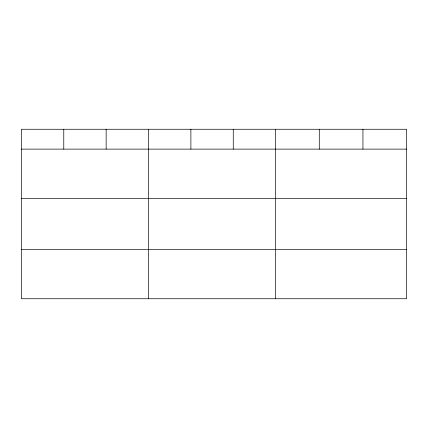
<?xml version="1.0" encoding="UTF-8"?>
<svg xmlns="http://www.w3.org/2000/svg" width="428" height="428" viewBox="0 0 428 428"><rect width="100%" height="100%" fill="white"/><g stroke="black" fill="none" stroke-linecap="round" stroke-linejoin="round"><path stroke-width="0.64" d="M406.6 198.496L406.6 129.261L21.4 129.261L21.4 298.739L406.6 298.739L406.6 198.496L21.4 198.496M21.4 149.121L406.6 149.121M21.4 249.369L406.6 249.369M362.944 129.261L362.944 149.121M319.288 129.261L319.288 149.121M275.632 129.261L275.632 298.739M233.26 129.261L233.26 149.121M190.888 129.261L190.888 149.121M148.516 129.261L148.516 298.739M106.144 129.261L106.144 149.121M63.772 129.261L63.772 149.121"/></g></svg>
